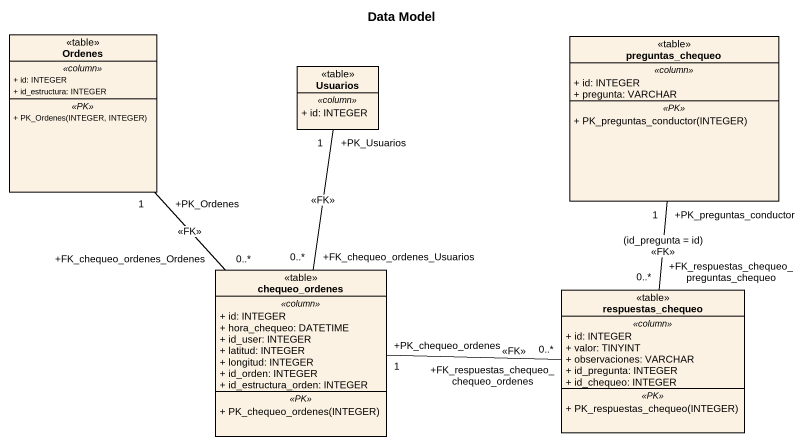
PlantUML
@startuml
title Data Model
hide circle
hide empty members
skinparam classAttributeIconSize 0
class Ordenes <<table>> {
  .. <<column>> ..
  + id: INTEGER
  + id_estructura: INTEGER
  .. <<PK>> ..
  + PK_Ordenes(INTEGER, INTEGER)
}
class preguntas_chequeo <<table>> {
  .. <<column>> ..
  + id: INTEGER
  + pregunta: VARCHAR
  .. <<PK>> ..
  + PK_preguntas_conductor(INTEGER)
}
class Usuarios <<table>> {
  .. <<column>> ..
  + id: INTEGER
}
class chequeo_ordenes <<table>> {
  .. <<column>> ..
  + id: INTEGER
  + hora_chequeo: DATETIME
  + id_user: INTEGER
  + latitud: INTEGER
  + longitud: INTEGER
  + id_orden: INTEGER
  + id_estructura_orden: INTEGER
  .. <<PK>> ..
  + PK_chequeo_ordenes(INTEGER)
}
class respuestas_chequeo <<table>> {
  .. <<column>> ..
  + id: INTEGER
  + valor: TINYINT
  + observaciones: VARCHAR
  + id_pregunta: INTEGER
  + id_chequeo: INTEGER
  .. <<PK>> ..
  + PK_respuestas_chequeo(INTEGER)
}
chequeo_ordenes "+FK_chequeo_ordenes_Ordenes\n0..*" -up- "+PK_Ordenes\n1" Ordenes : <<FK>>
chequeo_ordenes "+FK_chequeo_ordenes_Usuarios\n0..*" -up- "+PK_Usuarios\n1" Usuarios : <<FK>>
respuestas_chequeo "+FK_respuestas_chequeo_preguntas_chequeo\n0..*" -up- "+PK_preguntas_conductor\n1" preguntas_chequeo : (id_pregunta = id)\n<<FK>>
respuestas_chequeo "+FK_respuestas_chequeo_chequeo_ordenes\n0..*" -left- "+PK_chequeo_ordenes\n1" chequeo_ordenes : <<FK>>
@enduml
